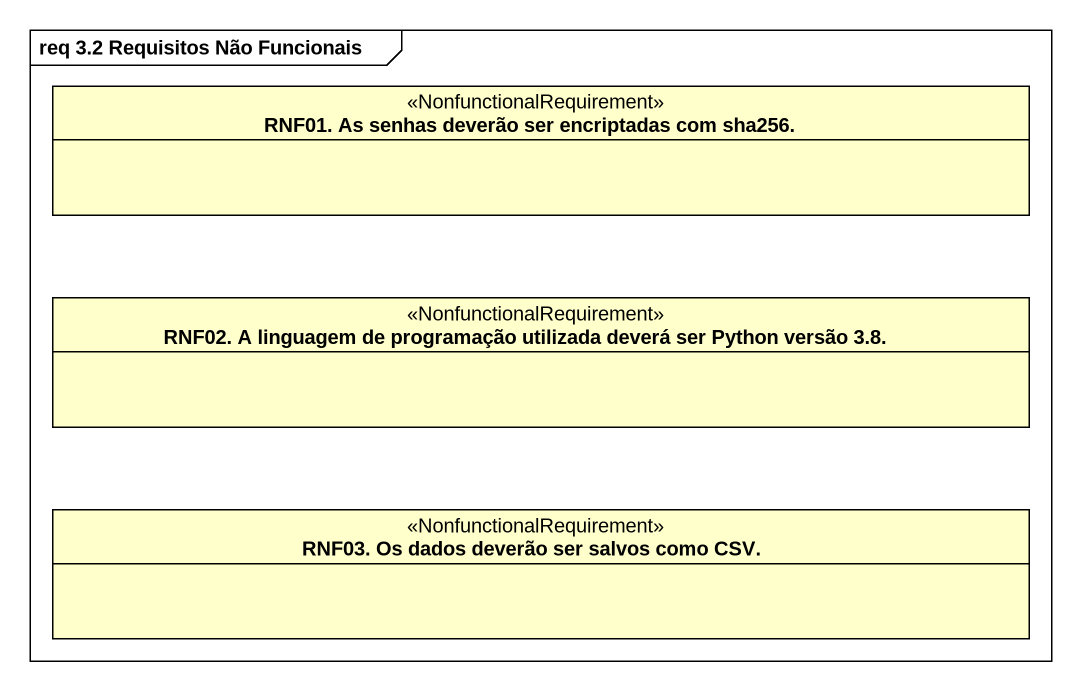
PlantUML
@startuml
mainframe req 3.2 Requisitos Não Funcionais
hide circle
hide empty members
class "RNF01. As senhas deverão ser encriptadas com sha256." as RNF01_As_senhas_deverão_ser <<NonfunctionalRequirement>>
class "RNF02. A linguagem de programação utilizada deverá ser Python versão 3.8." as RNF02_A_linguagem_de <<NonfunctionalRequirement>>
class "RNF03. Os dados deverão ser salvos como CSV." as RNF03_Os_dados_deverão_ser <<NonfunctionalRequirement>>
@enduml
